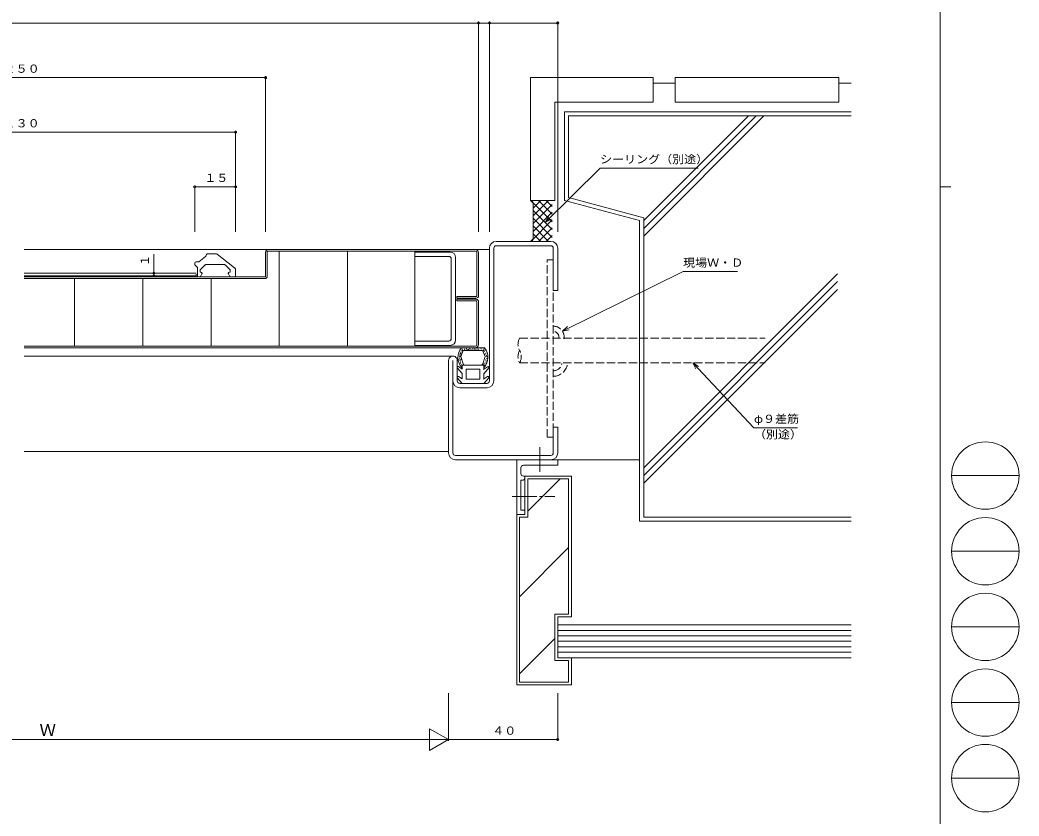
# Model space of a CAD drawing. Units: millimetres on the paper. Extents: x -594 to 516, y -420 to 369.
# Drawn here: x 150.3 to 516.3, y -232.5 to 59.1 of the extents above; entities that cross this region are included whole.
import ezdxf
from ezdxf.enums import TextEntityAlignment as Align

# ---------------------------------------------------------------- set-up
doc = ezdxf.new("R2010")
doc.units = ezdxf.units.MM
doc.linetypes.add('CHAIN2', pattern=[12, 9, -1, 1, -1])
doc.linetypes.add('DASHED3', pattern=[4, 3, -1])
for name, color, linetype, lineweight in [('0-1_USER1', 7, 'Continuous', 9), ('0-3_YKK_11', 6, 'Continuous', 9), ('0-4_YKK_12', 7, 'Continuous', 9), ('0-5_YSS_K', 2, 'Continuous', 9), ('0-6_YKK_13', 3, 'Continuous', 9), ('0-7_YKK_D', 4, 'Continuous', 9)]:
    doc.layers.add(name, color=color, linetype=linetype, lineweight=lineweight)
doc.styles.add('ＭＳ ゴシック', font='')
doc.styles.get('ＭＳ ゴシック').set_extended_font_data('MS Gothic')

msp = doc.modelspace()

# ---------------------------------------------------------------- linework, layer by layer
at = {"layer": '0-1_USER1'}
for p, q in [((487.42, 365.46), (487.42, -369.54)), ((487.42, -2.04), (491.34, -2.04)), ((491.587, -107.762), (516.283, -107.762)), ((491.587, -135.477), (516.283, -135.477)), ((491.587, -163.191), (516.283, -163.191)), ((491.587, -190.906), (516.283, -190.906)), ((491.587, -218.62), (516.283, -218.62))]:
    msp.add_line(p, q, dxfattribs=at)
for centre in [(503.935, -107.762), (503.935, -135.477), (503.935, -163.191), (503.935, -190.906), (503.935, -218.62)]:
    msp.add_circle(centre, 12.348, dxfattribs=at)
at = {"layer": '0-3_YKK_11'}
for p, q in [((318.273, 58.02), (-5.506, 58.02)), ((318.273, -11.308), (318.273, 58.52)), ((318.273, -18.48), (318.273, 58.52)), ((322.273, 58.02), (318.273, 58.02)), ((322.273, -11.023), (322.273, 58.52)), ((322.273, -18.48), (322.273, 58.52)), ((347.273, 58.02), (322.273, 58.02)), ((347.273, -18.48), (347.273, 58.52)), ((240.274, 38.02), (60.273, 38.02)), ((240.274, -18.48), (240.274, 38.52)), ((229.274, -18.48), (229.274, 18.52)), ((229.274, 18.02), (71.273, 18.02)), ((342.668, -15.061), (362.78, 4.838)), ((362.78, 4.838), (398.78, 4.838)), ((214.274, -18.48), (214.274, -1.48)), ((229.274, -1.98), (214.274, -1.98)), ((229.274, -18.48), (229.274, -1.48)), ((199.274, -26.68), (199.274, -34.58)), ((349, -54.836), (393.201, -33.036)), ((393.201, -33.036), (413.201, -33.036)), ((396.741, -66.479), (419.156, -90.255)), ((419.156, -90.255), (435.156, -90.255)), ((307.273, -187.479), (307.273, -204.979)), ((347.273, -187.479), (347.273, -204.979)), ((300.345, -208.48), (300.345, -200.48)), ((307.273, -204.48), (300.345, -200.48)), ((13.494, -204.481), (307.273, -204.479)), ((307.273, -204.48), (300.345, -208.48)), ((307.273, -204.479), (347.273, -204.479))]:
    msp.add_line(p, q, dxfattribs=at)
for points in [[(343.927, -12.907), (342.668, -15.061), (344.836, -13.825)], [(350.876, -53.19), (349, -54.836), (351.447, -54.349)], [(398.864, -67.789), (396.741, -66.479), (397.924, -68.675)]]:
    msp.add_lwpolyline(points, dxfattribs=at)
for centre, start, end in [((318.273, 58.02), 0, 180), ((318.273, 58.02), 0, 180), ((318.273, 58.02), 180, 0), ((318.273, 58.02), 180, 0), ((322.273, 58.02), 0, 180), ((322.273, 58.02), 0, 180), ((322.273, 58.02), 180, 0), ((322.273, 58.02), 180, 0), ((347.273, 58.02), 0, 180), ((347.273, 58.02), 180, 0), ((240.274, 38.02), 0, 180), ((240.274, 38.02), 180, 0), ((229.274, 18.02), 0, 180), ((229.274, 18.02), 180, 0), ((214.274, -1.98), 0, 180), ((214.274, -1.98), 180, 0), ((229.274, -1.98), 0, 180), ((229.274, -1.98), 180, 0), ((199.274, -33.58), 0, 180), ((199.274, -33.58), 180, 0), ((199.274, -34.58), 0, 180), ((199.274, -34.58), 180, 0), ((347.273, -204.479), 0, 180), ((347.273, -204.479), 180, 0)]:
    msp.add_arc(centre, 0.375, start, end, dxfattribs=at)
at = {"layer": '0-4_YKK_12'}
for p, q in [((322.273, -73.08), (322.273, -24.48)), ((323.873, -24.48), (323.873, -73.08)), ((344.773, -21.98), (324.773, -21.98)), ((324.773, -23.58), (344.773, -23.58)), ((345.673, -24.48), (345.673, -39.98)), ((347.273, -39.98), (347.273, -24.48)), ((215.856, -29.414), (218.222, -27.521)), ((218.303, -27.421), (218.635, -26.757)), ((219.083, -26.48), (221.928, -26.48)), ((228.891, -31.68), (222.546, -26.694)), ((294.874, -27.48), (294.874, -25.88)), ((294.874, -25.88), (307.874, -25.88)), ((307.374, -27.48), (294.874, -27.48)), ((308.274, -57.58), (308.274, -28.38)), ((309.874, -27.88), (309.874, -58.08)), ((214.274, -29.98), (214.274, -30.356)), ((215.186, -31.392), (214.362, -30.568)), ((214.774, -29.48), (215.668, -29.48)), ((215.274, -31.604), (215.274, -34.68)), ((216.274, -32.519), (216.274, -32.937)), ((218.1, -30.568), (216.362, -32.306)), ((221.774, -30.48), (218.312, -30.48)), ((221.774, -30.48), (225.235, -30.48)), ((225.447, -30.568), (227.186, -32.306)), ((227.274, -32.519), (227.274, -32.937)), ((229.274, -32.466), (229.274, -34.68)), ((215.574, -34.98), (216.1, -34.98)), ((216.933, -33.837), (216.36, -34.83)), ((216.424, -33.197), (216.824, -33.428)), ((226.614, -33.837), (227.187, -34.83)), ((227.124, -33.197), (226.724, -33.428)), ((227.447, -34.98), (228.974, -34.98)), ((345.673, -39.98), (347.273, -39.98)), ((294.874, -60.08), (294.874, -58.48)), ((294.874, -58.48), (307.374, -58.48)), ((307.874, -60.08), (294.874, -60.08)), ((307.273, -65.58), (307.273, -99.48)), ((308.873, -99.48), (308.873, -65.58)), ((310.473, -73.08), (310.473, -65.58)), ((321.373, -73.98), (311.373, -73.98)), ((311.373, -75.58), (321.373, -75.58)), ((345.673, -89.98), (345.673, -99.48)), ((347.273, -89.98), (345.673, -89.98)), ((347.273, -99.48), (347.273, -89.98)), ((344.773, -100.38), (309.773, -100.38)), ((309.773, -101.98), (344.773, -101.98)), ((333.773, -101.979), (332.273, -101.979)), ((332.273, -101.979), (332.273, -121.979)), ((347.273, -101.979), (333.773, -101.979)), ((347.273, -103.979), (347.273, -101.979)), ((333.773, -106.979), (333.773, -104.979)), ((334.773, -103.979), (347.273, -103.979)), ((333.773, -109.479), (334.273, -109.479)), ((333.773, -120.479), (333.773, -109.479)), ((335.273, -120.479), (333.773, -120.479)), ((335.273, -121.979), (335.273, -120.479)), ((332.273, -121.979), (335.273, -121.979))]:
    msp.add_line(p, q, dxfattribs=at)
msp.add_lwpolyline([(335.273, -108.479), (335.273, -107.979), (334.773, -107.979)], dxfattribs=at)
for centre, radius, start, end in [((324.773, -24.48), 2.5, 90, 180), ((324.773, -24.48), 0.9, 90, 180), ((344.773, -24.48), 2.5, 0, 90), ((344.773, -24.48), 0.9, 0, 90), ((218.035, -27.287), 0.3, 308.65981, 333.43494), ((219.083, -26.98), 0.5, 90, 153.43494), ((221.928, -27.48), 1, 51.84276, 90), ((307.374, -28.38), 0.9, 0, 90), ((307.874, -27.88), 2, 0, 90), ((214.774, -29.98), 0.5, 90, 180), ((214.574, -30.356), 0.3, 179.99998, 225), ((214.974, -31.604), 0.3, 0, 45), ((215.668, -29.18), 0.3, 270, 308.65981), ((216.574, -32.519), 0.3, 135, 180), ((216.574, -32.937), 0.3, 180, 240.00098), ((218.312, -30.78), 0.3, 90, 135.00206), ((225.235, -30.78), 0.3, 44.99792, 90), ((226.974, -32.937), 0.3, 299.99901, 0), ((226.974, -32.519), 0.3, 0, 45), ((228.274, -32.466), 1, 0, 51.84276), ((215.574, -34.68), 0.3, 180, 270), ((216.1, -34.68), 0.3, 270, 329.99844), ((216.674, -33.687), 0.3, 329.99738, 60.00098), ((226.874, -33.687), 0.3, 119.99901, 210.00261), ((227.447, -34.68), 0.3, 210.00154, 270), ((228.974, -34.68), 0.3, 270, 0), ((307.374, -57.58), 0.9, 270, 0), ((307.874, -58.08), 2, 270, 0), ((308.873, -65.58), 1.6, 0, 180.00053), ((311.373, -73.08), 2.5, 180, 270), ((311.373, -73.08), 0.9, 180.00096, 270), ((321.373, -73.08), 0.9, 270, 0), ((321.373, -73.08), 2.5, 270, 0), ((309.773, -99.48), 2.5, 180, 270), ((309.773, -99.48), 0.9, 180, 270), ((344.773, -99.48), 2.5, 270, 0), ((344.773, -99.48), 0.9, 270, 0), ((334.773, -104.979), 1, 90, 180.00015), ((334.773, -106.979), 1, 180.00015, 270), ((334.273, -108.479), 1, 270, 0.00015)]:
    msp.add_arc(centre, radius, start, end, dxfattribs=at)
at = {"layer": '0-5_YSS_K'}
for p, q in [((322.273, -24.98), (151.773, -24.98)), ((240.874, -25.58), (240.874, -34.68)), ((317.173, -25.58), (240.874, -25.58)), ((245.274, -60.38), (245.274, -25.58)), ((270.274, -60.38), (270.274, -25.58)), ((294.874, -60.38), (294.874, -25.58)), ((311.273, -24.98), (311.873, -24.98)), ((240.274, -25.88), (240.274, -34.98)), ((317.673, -26.08), (317.673, -41.88)), ((318.273, -26.18), (318.273, -41.88)), ((151.773, -33.58), (214.874, -33.58)), ((151.773, -34.58), (214.874, -34.58)), ((240.274, -34.98), (151.773, -34.98)), ((239.974, -35.58), (151.773, -35.58)), ((170.274, -60.38), (170.274, -35.58)), ((195.274, -60.38), (195.274, -35.58)), ((214.874, -34.98), (214.874, -33.98)), ((220.274, -60.38), (220.274, -35.58)), ((310.273, -42.18), (310.273, -42.78)), ((310.273, -42.18), (317.373, -42.18)), ((317.373, -42.78), (310.273, -42.78)), ((310.273, -43.18), (310.273, -43.78)), ((317.373, -43.18), (310.273, -43.18)), ((310.273, -43.78), (317.373, -43.78)), ((317.673, -44.08), (317.673, -59.88)), ((318.273, -44.08), (318.273, -59.78)), ((151.773, -60.38), (312.474, -60.38)), ((151.773, -60.98), (317.073, -60.98)), ((312.474, -60.38), (317.173, -60.38)), ((308.897, -63.98), (151.773, -63.98)), ((151.773, -98.98), (307.273, -98.98))]:
    msp.add_line(p, q, dxfattribs=at)
at = {"layer": '0-5_YSS_K', "linetype": 'CHAIN2'}
for p, q in [((340.773, -106.394), (340.773, -96.332)), ((330.58, -115.48), (346.209, -115.48))]:
    msp.add_line(p, q, dxfattribs=at)
at = {"layer": '0-5_YSS_K'}
for centre, radius, start, end in [((241.174, -25.88), 0.9, 90, 179.99998), ((317.073, -26.18), 1.2, 0, 90), ((317.173, -26.08), 0.5, 0, 90), ((239.974, -34.68), 0.9, 270, 359.99998), ((317.373, -41.88), 0.9, 270, 0), ((317.373, -41.88), 0.3, 270, 359.99998), ((317.373, -44.08), 0.9, 0, 90), ((317.373, -44.08), 0.3, 0, 90), ((317.073, -59.78), 1.2, 270, 0), ((317.073, -59.78), 1.2, 270, 0), ((317.173, -59.88), 0.5, 270, 359.99998), ((317.173, -59.88), 0.5, 270, 0)]:
    msp.add_arc(centre, radius, start, end, dxfattribs=at)
at = {"layer": '0-6_YKK_13'}
for p, q in [((337.273, 38.018), (337.273, 27.018)), ((337.273, 38.018), (382.273, 38.018)), ((382.273, 29.018), (382.273, 38.019)), ((390.273, 29.018), (390.273, 38.019)), ((390.273, 38.018), (450.273, 38.018)), ((450.273, 29.018), (450.273, 38.019)), ((337.273, -6.982), (337.273, 35.866)), ((382.273, 36.018), (390.273, 36.018)), ((450.273, 36.018), (454.783, 36.018)), ((346.273, 29.018), (382.273, 29.018)), ((346.273, 29.018), (346.273, -6.982)), ((390.273, 29.018), (450.273, 29.018)), ((349.773, 25.521), (349.773, -6.979)), ((349.773, 25.521), (454.783, 25.521)), ((351.273, 24.021), (351.273, -5.928)), ((454.783, 24.021), (351.273, 24.021)), ((378.773, -14.37), (417.163, 24.021)), ((378.773, -17.198), (419.991, 24.021)), ((378.773, -20.026), (422.82, 24.021)), ((338.273, -7.982), (337.273, -6.982)), ((346.273, -6.982), (337.273, -6.982)), ((337.417, -6.982), (345.273, -14.837)), ((338.273, -6.982), (337.845, -7.409)), ((343.929, -6.982), (338.273, -12.638)), ((341.101, -6.982), (338.273, -9.81)), ((340.245, -6.982), (345.273, -12.009)), ((343.074, -6.982), (345.273, -9.18)), ((377.273, -14.348), (349.773, -6.979)), ((378.773, -13.297), (351.273, -5.928)), ((338.273, -7.982), (338.273, -20.979)), ((345.273, -8.467), (338.273, -15.467)), ((338.273, -10.666), (345.273, -17.666)), ((345.273, -14.124), (337.417, -21.98)), ((345.273, -11.295), (338.273, -18.295)), ((338.273, -13.494), (345.273, -20.494)), ((377.273, -14.348), (377.273, -124.479)), ((378.773, -122.979), (378.773, -13.297)), ((338.273, -16.322), (343.929, -21.979)), ((345.273, -16.952), (340.245, -21.979)), ((338.273, -20.979), (337.273, -21.979)), ((337.845, -21.552), (338.273, -21.98)), ((338.273, -19.151), (341.101, -21.979)), ((345.273, -19.781), (343.074, -21.979)), ((378.773, -104.879), (449.773, -33.879)), ((378.773, -107.708), (449.773, -36.708)), ((378.773, -110.536), (449.773, -39.536)), ((347.273, -101.979), (377.273, -101.979)), ((335.273, -107.98), (335.273, -121.979)), ((335.273, -107.98), (352.273, -107.98)), ((336.272, -122.979), (336.272, -108.98)), ((348.135, -108.98), (336.272, -120.842)), ((351.273, -108.98), (336.272, -108.98)), ((351.273, -108.98), (351.273, -158.479)), ((352.273, -107.98), (352.273, -159.479)), ((332.273, -121.979), (335.273, -121.979)), ((332.273, -121.979), (332.273, -184.479)), ((336.272, -122.979), (333.273, -122.979)), ((333.273, -183.479), (333.273, -122.979)), ((378.773, -122.979), (454.783, -122.979)), ((454.783, -124.479), (377.273, -124.479)), ((351.273, -134.126), (333.273, -152.127)), ((346.273, -158.479), (351.273, -158.479)), ((346.273, -175.479), (346.273, -158.479)), ((347.273, -159.479), (352.273, -159.479)), ((347.273, -174.479), (347.273, -159.479)), ((347.273, -162.479), (347.273, -174.479)), ((347.273, -162.479), (454.783, -162.479)), ((347.273, -164.479), (454.783, -164.479)), ((346.273, -167.411), (333.273, -180.411)), ((347.273, -166.479), (454.783, -166.479)), ((347.273, -168.479), (454.783, -168.479)), ((347.273, -170.479), (454.783, -170.479)), ((346.273, -175.479), (351.273, -175.479)), ((347.273, -172.479), (454.783, -172.479)), ((347.273, -174.479), (352.273, -174.479)), ((347.273, -174.479), (454.783, -174.479)), ((351.273, -175.479), (351.273, -183.479)), ((352.273, -174.479), (352.273, -184.479)), ((332.273, -184.479), (352.273, -184.479)), ((351.273, -183.479), (333.273, -183.479))]:
    msp.add_line(p, q, dxfattribs=at)
at = {"layer": '0-7_YKK_D', "linetype": 'DASHED3'}
for p, q in [((345.673, -28.718), (343.373, -28.718)), ((343.373, -93.718), (343.373, -28.718)), ((345.673, -28.718), (345.673, -93.718)), ((333.328, -57.479), (423.325, -57.479)), ((333.328, -66.479), (423.325, -66.479)), ((343.373, -93.718), (345.673, -93.718))]:
    msp.add_line(p, q, dxfattribs=at)
at = {"layer": '0-7_YKK_D'}
for p, q in [((312.698, -61.98), (311.736, -64.086)), ((320.46, -60.98), (311.974, -60.98)), ((311.984, -61.765), (312.184, -61.765)), ((312.175, -62.063), (312.375, -62.063)), ((312.235, -61.133), (312.435, -61.133)), ((312.33, -61.682), (312.53, -61.682)), ((312.698, -61.98), (319.737, -61.98)), ((313.01, -61.478), (313.21, -61.478)), ((313.296, -61.764), (313.496, -61.764)), ((313.743, -61.281), (313.943, -61.281)), ((314.011, -61.549), (314.211, -61.549)), ((314.458, -61.567), (314.658, -61.567)), ((314.816, -61.335), (315.016, -61.335)), ((315.084, -61.478), (315.284, -61.478)), ((315.745, -61.71), (315.945, -61.71)), ((316.085, -61.299), (316.284, -61.299)), ((316.531, -61.71), (316.731, -61.71)), ((316.817, -61.371), (317.017, -61.371)), ((317.21, -61.657), (317.41, -61.657)), ((317.639, -61.514), (317.839, -61.514)), ((318.229, -61.46), (318.429, -61.46)), ((318.301, -61.853), (318.501, -61.853)), ((319.141, -61.388), (319.341, -61.388)), ((320.699, -64.086), (319.737, -61.98)), ((319.821, -61.014), (320.021, -61.014)), ((319.945, -61.674), (320.145, -61.674)), ((320.012, -62.123), (320.212, -62.123)), ((320.132, -61.777), (320.332, -61.777)), ((320.251, -61.276), (320.451, -61.276)), ((320.549, -61.884), (320.749, -61.884)), ((310.935, -65.368), (311.135, -65.368)), ((311.125, -64.735), (311.326, -64.735)), ((311.137, -63.972), (311.337, -63.972)), ((311.269, -63.578), (311.469, -63.578)), ((311.304, -64.759), (311.504, -64.759)), ((311.34, -64.163), (311.54, -64.163)), ((311.436, -62.982), (311.636, -62.982)), ((311.466, -65.783), (311.666, -65.783)), ((311.471, -65.451), (311.671, -65.451)), ((311.543, -63.71), (311.743, -63.71)), ((311.65, -62.505), (311.85, -62.505)), ((311.674, -63.209), (311.874, -63.209)), ((311.698, -65.284), (311.898, -65.284)), ((311.71, -62.97), (311.91, -62.97)), ((311.736, -64.086), (312.642, -66.869)), ((319.792, -66.869), (320.699, -64.086)), ((320.418, -62.362), (320.618, -62.362)), ((320.609, -63.28), (320.809, -63.28)), ((320.776, -65.356), (320.976, -65.356)), ((320.823, -62.898), (321.023, -62.898)), ((320.979, -65.877), (321.179, -65.877)), ((321.026, -63.614), (321.226, -63.614)), ((321.05, -64.032), (321.25, -64.032)), ((321.181, -64.855), (321.381, -64.855)), ((321.336, -65.463), (321.536, -65.463)), ((321.348, -64.175), (321.548, -64.175)), ((321.384, -64.712), (321.584, -64.712)), ((312.217, -70.38), (310.473, -68.301)), ((312.217, -68.761), (310.87, -67.859)), ((311.513, -66.205), (311.713, -66.205)), ((311.572, -66.592), (311.772, -66.592)), ((311.9, -67.214), (312.1, -67.214)), ((312.217, -67.28), (316.217, -67.28)), ((312.217, -68.761), (312.217, -67.28)), ((313.717, -68.78), (316.217, -68.78)), ((313.717, -72.48), (313.717, -68.78)), ((318.717, -68.78), (316.217, -68.78)), ((318.717, -72.48), (318.717, -68.78)), ((320.14, -68.852), (321.586, -67.884)), ((320.146, -66.944), (320.346, -66.944)), ((320.3, -70.332), (321.983, -68.327)), ((320.439, -66.616), (320.639, -66.616)), ((320.498, -67.32), (320.698, -67.32)), ((320.92, -66.44), (321.12, -66.44)), ((312.217, -73.98), (310.473, -71.901)), ((312.217, -72.361), (310.87, -71.459)), ((312.217, -72.361), (312.217, -70.38)), ((316.217, -72.48), (313.717, -72.48)), ((316.217, -72.48), (318.717, -72.48)), ((320.14, -72.452), (321.586, -71.484)), ((320.217, -70.38), (320.3, -70.332)), ((320.217, -72.446), (320.217, -70.38)), ((320.3, -73.932), (321.983, -71.927)), ((316.313, -73.98), (312.217, -73.98)), ((316.313, -73.98), (320.217, -73.98)), ((320.217, -73.98), (320.3, -73.932))]:
    msp.add_line(p, q, dxfattribs=at)
msp.add_lwpolyline([(320.217, -68.846), (320.217, -67.28), (316.217, -67.28)], dxfattribs=at)
at = {"layer": '0-7_YKK_D', "linetype": 'DASHED3'}
for centre, radius, start, end in [((345.673, -57.016), 3.979, 350.00006, 90), ((337.225, -59.729), 4.5, 150.00002, 209.99997), ((345.673, -57.016), 2.024, 350.00006, 90), ((337.225, -64.229), 4.5, 149.99997, 210.00002), ((329.431, -64.229), 4.5, 329.99997, 30.00002), ((345.673, -66.155), 3.217, 270, 350.00006), ((345.673, -66.155), 5.213, 270, 350.00006)]:
    msp.add_arc(centre, radius, start, end, dxfattribs=at)
at = {"layer": '0-7_YKK_D'}
for centre, radius, start, end in [((316.217, -64.48), 5.5, 140.48035, 223.34175), ((316.217, -64.48), 5.5, 316.65823, 39.51962), ((310.703, -68.109), 0.3, 56.21114, 220.00243), ((316.217, -64.48), 4.3, 213.74989, 220.62927), ((316.217, -64.48), 4.3, 319.3705, 326.24989), ((321.753, -68.134), 0.3, 319.99756, 123.78885), ((310.703, -71.708), 0.3, 56.21114, 220.00243), ((321.753, -71.734), 0.3, 319.99756, 123.78885)]:
    msp.add_arc(centre, radius, start, end, dxfattribs=at)

# ---------------------------------------------------------------- texts
at = {"layer": '0-3_YKK_11', "color": 7, "style": 'ＭＳ ゴシック', "width": 1.1}
for s, p in [('２５０', (144.291, 38.92)), ('１３０', (144.291, 18.92)), ('シーリング（別途）', (362.798, 5.738)), ('１５', (217.792, -1.08)), ('現場Ｗ・Ｄ', (393.22, -32.136)), ('φ９差筋', (419.174, -89.355)), ('（別途）', (419.174, -95.055)), ('４０', (323.291, -203.579))]:
    msp.add_text(s, height=2.933, dxfattribs=at).set_placement(p, align=Align.BOTTOM_LEFT)
at = {"layer": '0-3_YKK_11', "color": 7, "style": 'ＭＳ ゴシック'}
msp.add_text('１', height=2.933, rotation=90, dxfattribs=at).set_placement((198.374, -30.962), align=Align.BOTTOM_LEFT)
at = {"layer": '0-3_YKK_11', "color": 3, "style": 'ＭＳ ゴシック'}
msp.add_text('Ｗ', height=4.399, dxfattribs=at).set_placement((157.439, -204.48), align=Align.BOTTOM_LEFT)

doc.saveas('drawing.dxf')
